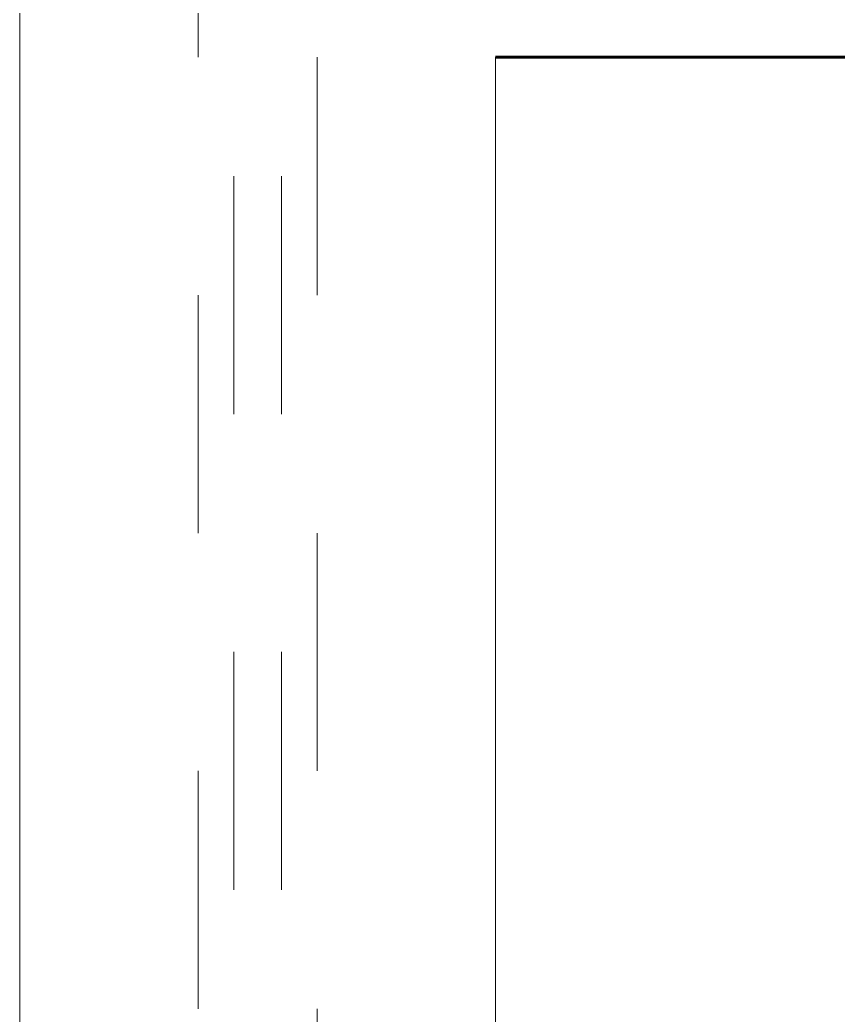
# Model space of a CAD drawing. Header units: metres. Extents: x 78 to 178, y -74 to 157.
# Drawn here: x 117.4578 to 117.8019, y 26.3034 to 26.7217 of the extents above; entities that cross this region are included whole.
import ezdxf

# ---------------------------------------------------------------- set-up
doc = ezdxf.new("R2010")
doc.units = ezdxf.units.M
doc.linetypes.add('ACAD_ISO03W100', pattern=[30, 12, -18])
doc.layers.add('envolvente', color=164, linetype='Continuous', lineweight=60)
doc.layers.add('ventanas', color=132, linetype='Continuous', lineweight=9)

msp = doc.modelspace()

# ---------------------------------------------------------------- linework, layer by layer
at = {"layer": 'envolvente', "lineweight": 9}
for p, q in [((117.45784, 25.10601), (117.45784, 29.10601)), ((117.65784, 26.70601), (117.65784, 25.10601))]:
    msp.add_line(p, q, dxfattribs=at)
at = {"layer": 'envolvente'}
msp.add_line((121.35784, 26.70601), (117.65784, 26.70601), dxfattribs=at)
at = {"layer": 'ventanas', "linetype": 'ACAD_ISO03W100', "ltscale": 0.001}
for p, q in [((117.53284, 25.10601), (117.53284, 27.10601)), ((117.58284, 27.10601), (117.58284, 25.10601)), ((117.54784, 26.15601), (117.54784, 27.00601)), ((117.56784, 26.15601), (117.56784, 27.00601))]:
    msp.add_line(p, q, dxfattribs=at)

doc.saveas('drawing.dxf')
